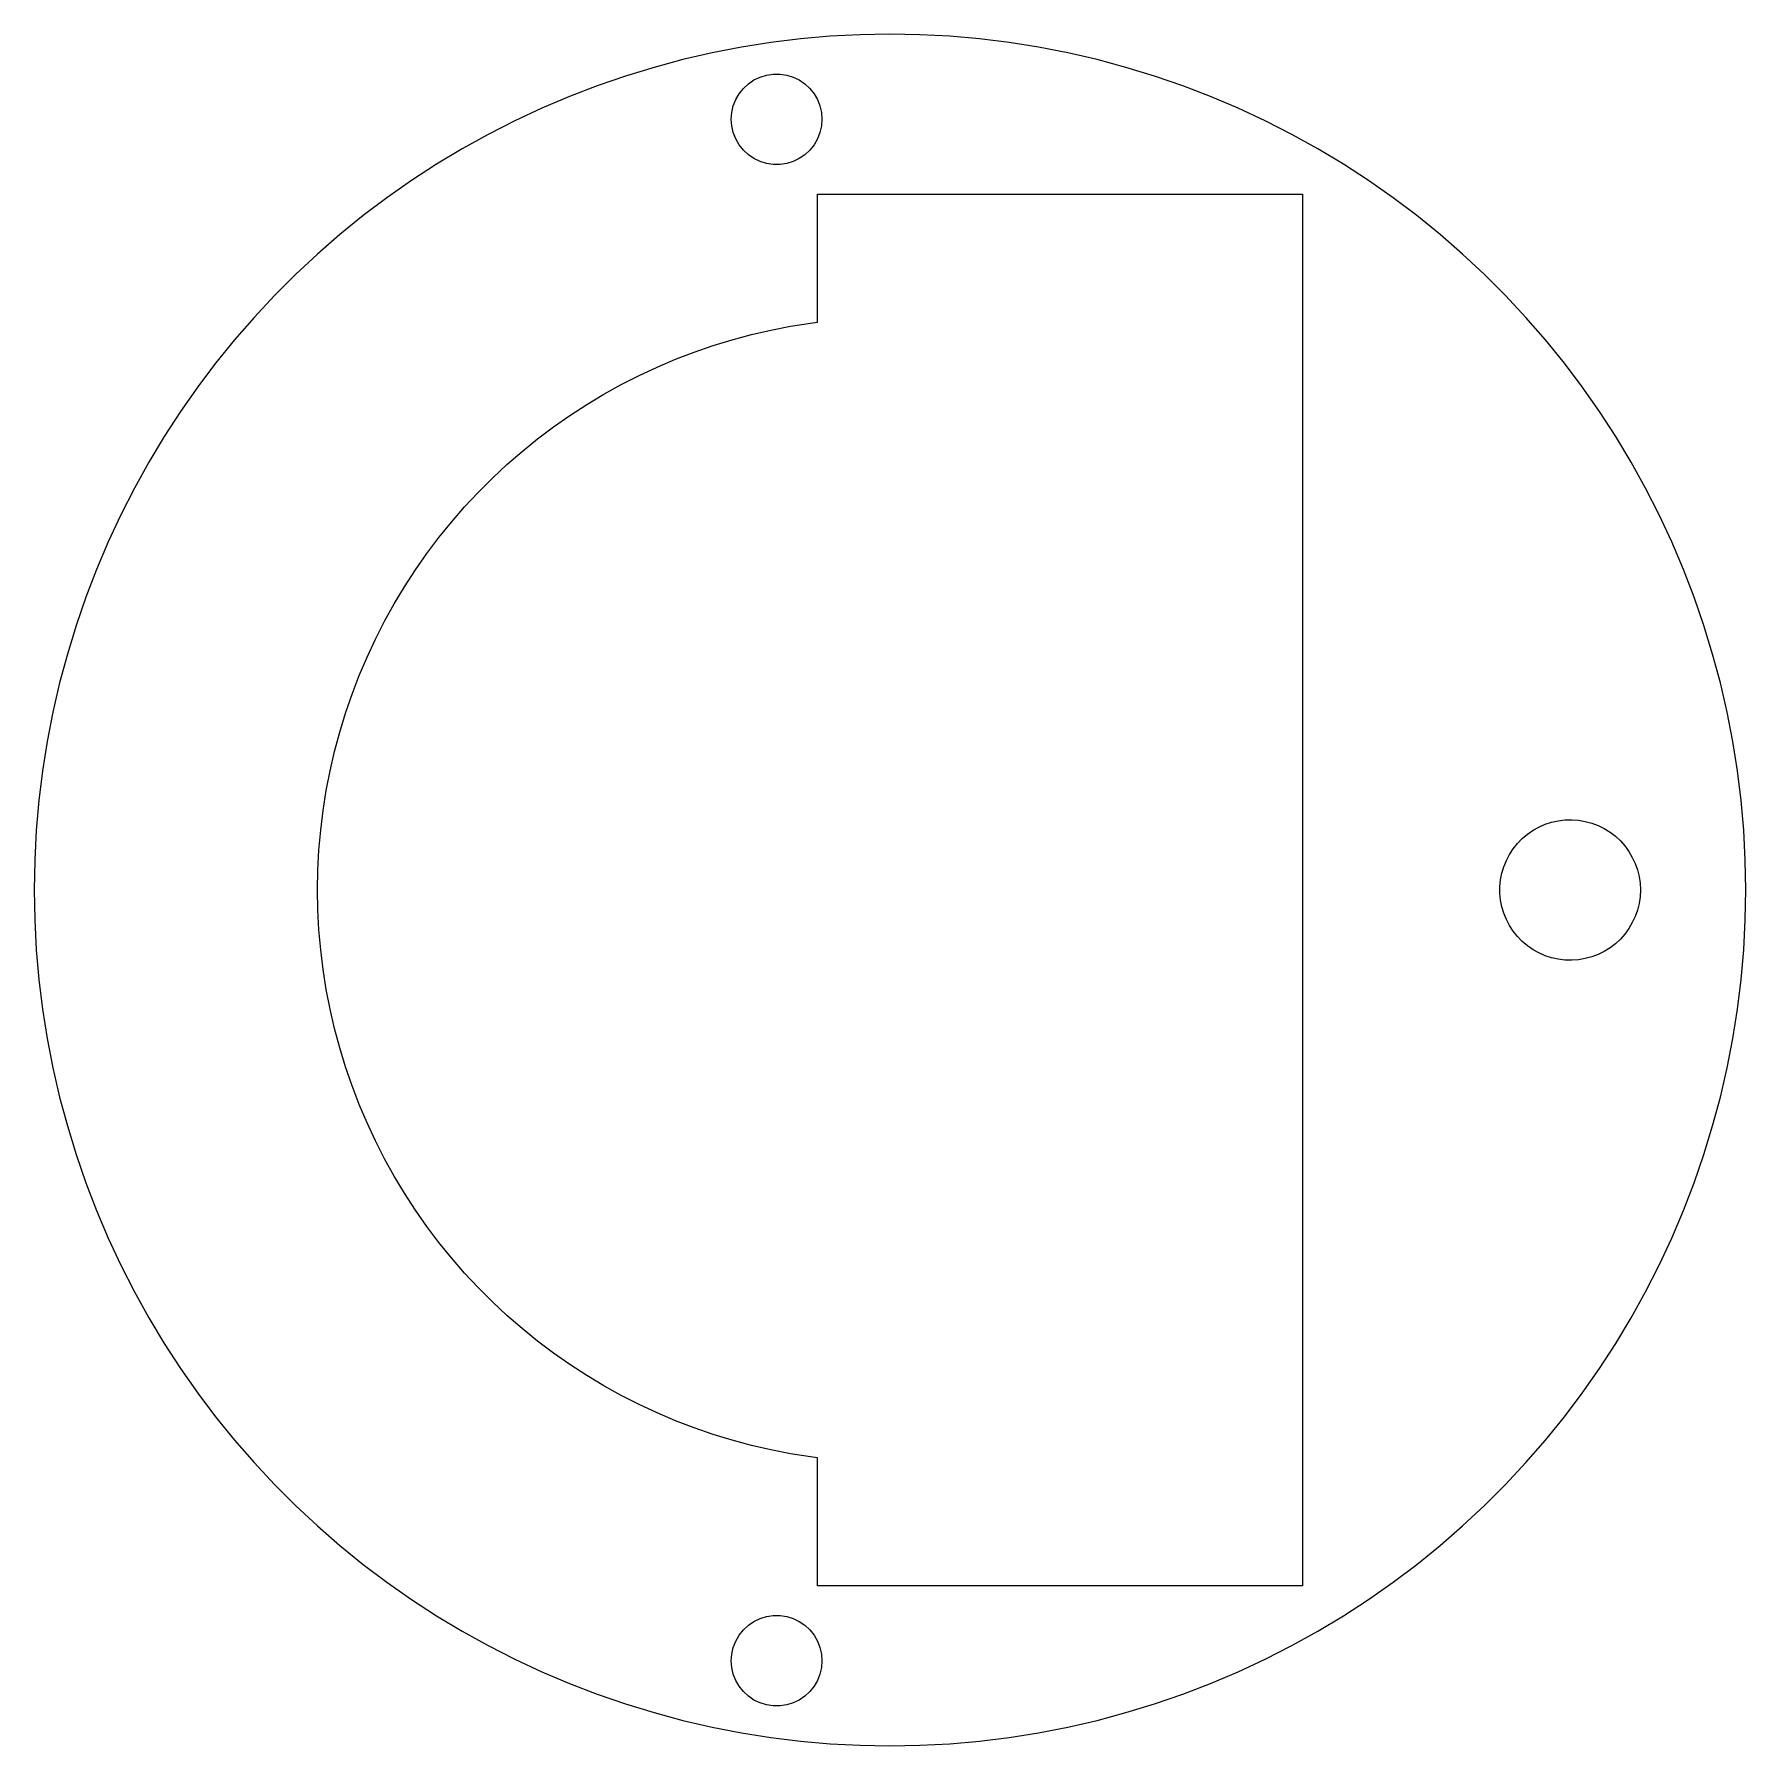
# Model space of a CAD drawing. Header units: metres. Extents: x -37.8 to 37.8, y -37.8 to 37.8.
import ezdxf

# ---------------------------------------------------------------- set-up
doc = ezdxf.new("R2010")
doc.units = ezdxf.units.M

msp = doc.modelspace()

# ---------------------------------------------------------------- linework, layer by layer
for p, q in [((0, 37.75), (-1.31744, 37.727)), ((1.31744, 37.727), (0, 37.75)), ((-6.55521, 37.1765), (-7.84866, 36.9251)), ((-5.25378, 37.3826), (-6.55521, 37.1765)), ((-3.94594, 37.5432), (-5.25378, 37.3826)), ((-2.6333, 37.658), (-3.94594, 37.5432)), ((-1.31744, 37.727), (-2.6333, 37.658)), ((2.6333, 37.658), (1.31744, 37.727)), ((3.94594, 37.5432), (2.6333, 37.658)), ((5.25378, 37.3826), (3.94594, 37.5432)), ((6.55521, 37.1765), (5.25378, 37.3826)), ((7.84866, 36.9251), (6.55521, 37.1765)), ((-10.4053, 36.2876), (-11.6654, 35.9024)), ((-9.13254, 36.6287), (-10.4053, 36.2876)), ((-7.84866, 36.9251), (-9.13254, 36.6287)), ((9.13254, 36.6287), (7.84866, 36.9251)), ((10.4053, 36.2876), (9.13254, 36.6287)), ((11.6654, 35.9024), (10.4053, 36.2876)), ((-11.6654, 35.9024), (-12.9113, 35.4734)), ((-6.46609, 35.3603), (-6.24698, 35.5637)), ((-6.24698, 35.5637), (-6, 35.732)), ((-6, 35.732), (-5.73067, 35.8617)), ((-5.73067, 35.8617), (-5.44504, 35.9498)), ((-5.44504, 35.9498), (-5.14946, 35.9944)), ((-5.14946, 35.9944), (-4.85052, 35.9944)), ((-4.85052, 35.9944), (-4.55495, 35.9498)), ((-4.55495, 35.9498), (-4.26932, 35.8617)), ((-4.26932, 35.8617), (-4, 35.732)), ((-4, 35.732), (-3.75301, 35.5637)), ((-3.75301, 35.5637), (-3.53389, 35.3603)), ((12.9113, 35.4734), (11.6654, 35.9024)), ((-14.1414, 35.0012), (-15.3543, 34.4863)), ((-12.9113, 35.4734), (-14.1414, 35.0012)), ((-6.91113, 34.5895), (-6.80193, 34.8678)), ((-6.80193, 34.8678), (-6.65247, 35.1266)), ((-6.65247, 35.1266), (-6.46609, 35.3603)), ((-3.53389, 35.3603), (-3.34752, 35.1266)), ((-3.34752, 35.1266), (-3.19806, 34.8678)), ((-3.19806, 34.8678), (-3.08885, 34.5895)), ((14.1414, 35.0012), (12.9113, 35.4734)), ((15.3543, 34.4863), (14.1414, 35.0012)), ((-15.3543, 34.4863), (-16.5485, 33.9295)), ((-7, 34), (-6.97766, 34.2981)), ((-6.97766, 33.7019), (-7, 34)), ((-6.97766, 34.2981), (-6.91113, 34.5895)), ((-3.08885, 34.5895), (-3.02232, 34.2981)), ((-3.02232, 34.2981), (-3, 34)), ((-3, 34), (-3.02232, 33.7019)), ((16.5485, 33.9295), (15.3543, 34.4863)), ((-17.7225, 33.3313), (-18.875, 32.6925)), ((-16.5485, 33.9295), (-17.7225, 33.3313)), ((-6.91113, 33.4105), (-6.97766, 33.7019)), ((-6.80193, 33.1322), (-6.91113, 33.4105)), ((-3.08885, 33.4105), (-3.19806, 33.1322)), ((-3.02232, 33.7019), (-3.08885, 33.4105)), ((17.7225, 33.3313), (16.5485, 33.9295)), ((18.875, 32.6925), (17.7225, 33.3313)), ((-18.875, 32.6925), (-20.0044, 32.0138)), ((-6.65247, 32.8734), (-6.80193, 33.1322)), ((-6.46609, 32.6396), (-6.65247, 32.8734)), ((-6.24698, 32.4363), (-6.46609, 32.6396)), ((-3.53389, 32.6396), (-3.75301, 32.4363)), ((-3.34752, 32.8734), (-3.53389, 32.6396)), ((-3.19806, 33.1322), (-3.34752, 32.8734)), ((20.0044, 32.0138), (18.875, 32.6925)), ((-20.0044, 32.0138), (-21.1095, 31.2962)), ((-6, 32.2679), (-6.24698, 32.4363)), ((-5.73067, 32.1382), (-6, 32.2679)), ((-5.44504, 32.0501), (-5.73067, 32.1382)), ((-5.14946, 32.0056), (-5.44504, 32.0501)), ((-4.85052, 32.0056), (-5.14946, 32.0056)), ((-4.55495, 32.0501), (-4.85052, 32.0056)), ((-4.26932, 32.1382), (-4.55495, 32.0501)), ((-4, 32.2679), (-4.26932, 32.1382)), ((-3.75301, 32.4363), (-4, 32.2679)), ((21.1095, 31.2962), (20.0044, 32.0138)), ((-21.1095, 31.2962), (-22.1889, 30.5404)), ((22.1889, 30.5404), (21.1095, 31.2962)), ((-22.1889, 30.5404), (-23.2412, 29.7474)), ((-3.2, 25.0428), (-3.2, 30.7)), ((-3.2, 30.7), (18.2, 30.7)), ((18.2, 30.7), (18.2, -30.7)), ((23.2412, 29.7474), (22.1889, 30.5404)), ((-23.2412, 29.7474), (-24.2652, 28.9182)), ((24.2652, 28.9182), (23.2412, 29.7474)), ((-24.2652, 28.9182), (-25.2597, 28.0537)), ((25.2597, 28.0537), (24.2652, 28.9182)), ((-25.2597, 28.0537), (-26.2233, 27.1551)), ((26.2233, 27.1551), (25.2597, 28.0537)), ((-26.2233, 27.1551), (-27.1551, 26.2233)), ((27.1551, 26.2233), (26.2233, 27.1551)), ((-27.1551, 26.2233), (-28.0537, 25.2597)), ((28.0537, 25.2597), (27.1551, 26.2233)), ((-28.0537, 25.2597), (-28.9182, 24.2652)), ((-4.38461, 24.8664), (-3.51411, 25.0043)), ((-3.51411, 25.0043), (-3.2, 25.0428)), ((28.9182, 24.2652), (28.0537, 25.2597)), ((-28.9182, 24.2652), (-29.7474, 23.2412)), ((-7.80267, 24.0142), (-6.95984, 24.2719)), ((-6.95984, 24.2719), (-6.10852, 24.5)), ((-6.10852, 24.5), (-5.24976, 24.6982)), ((-5.24976, 24.6982), (-4.38461, 24.8664)), ((29.7474, 23.2412), (28.9182, 24.2652)), ((-10.2701, 23.067), (-9.4588, 23.4114)), ((-9.4588, 23.4114), (-8.636, 23.7272)), ((-8.636, 23.7272), (-7.80267, 24.0142)), ((-29.7474, 23.2412), (-30.5404, 22.1889)), ((-11.8542, 22.2944), (-11.0689, 22.6945)), ((-11.0689, 22.6945), (-10.2701, 23.067)), ((30.5404, 22.1889), (29.7474, 23.2412)), ((-30.5404, 22.1889), (-31.2962, 21.1095)), ((-12.625, 21.8671), (-11.8542, 22.2944)), ((31.2962, 21.1095), (30.5404, 22.1889)), ((-14.1196, 20.9332), (-13.3804, 21.4132)), ((-13.3804, 21.4132), (-12.625, 21.8671)), ((-31.2962, 21.1095), (-32.0138, 20.0044)), ((-15.5454, 19.8973), (-14.8416, 20.4277)), ((-14.8416, 20.4277), (-14.1196, 20.9332)), ((32.0138, 20.0044), (31.2962, 21.1095)), ((-32.0138, 20.0044), (-32.6925, 18.875)), ((-16.2304, 19.3426), (-15.5454, 19.8973)), ((32.6925, 18.875), (32.0138, 20.0044)), ((-32.6925, 18.875), (-33.3313, 17.7225)), ((-16.8955, 18.7644), (-16.2304, 19.3426)), ((33.3313, 17.7225), (32.6925, 18.875)), ((-18.1633, 17.5401), (-17.5401, 18.1633)), ((-17.5401, 18.1633), (-16.8955, 18.7644)), ((-33.3313, 17.7225), (-33.9295, 16.5485)), ((-18.7644, 16.8955), (-18.1633, 17.5401)), ((33.9295, 16.5485), (33.3313, 17.7225)), ((-19.3426, 16.2304), (-18.7644, 16.8955)), ((-33.9295, 16.5485), (-34.4863, 15.3543)), ((-19.8973, 15.5454), (-19.3426, 16.2304)), ((34.4863, 15.3543), (33.9295, 16.5485)), ((-34.4863, 15.3543), (-35.0012, 14.1414)), ((-20.4277, 14.8416), (-19.8973, 15.5454)), ((35.0012, 14.1414), (34.4863, 15.3543)), ((-20.9332, 14.1196), (-20.4277, 14.8416)), ((-35.0012, 14.1414), (-35.4734, 12.9113)), ((-21.4132, 13.3804), (-20.9332, 14.1196)), ((35.4734, 12.9113), (35.0012, 14.1414)), ((-35.4734, 12.9113), (-35.9024, 11.6654)), ((-21.8671, 12.625), (-21.4132, 13.3804)), ((35.9024, 11.6654), (35.4734, 12.9113)), ((-22.2944, 11.8542), (-21.8671, 12.625)), ((-35.9024, 11.6654), (-36.2876, 10.4053)), ((-22.6945, 11.0689), (-22.2944, 11.8542)), ((36.2876, 10.4053), (35.9024, 11.6654)), ((-23.067, 10.2701), (-22.6945, 11.0689)), ((-36.2876, 10.4053), (-36.6287, 9.13254)), ((-23.4114, 9.4588), (-23.067, 10.2701)), ((36.6287, 9.13254), (36.2876, 10.4053)), ((-36.6287, 9.13254), (-36.9251, 7.84866)), ((-23.7272, 8.636), (-23.4114, 9.4588)), ((36.9251, 7.84866), (36.6287, 9.13254)), ((-24.0142, 7.80267), (-23.7272, 8.636)), ((-36.9251, 7.84866), (-37.1765, 6.55521)), ((-24.2719, 6.95984), (-24.0142, 7.80267)), ((37.1765, 6.55521), (36.9251, 7.84866)), ((-24.5, 6.10852), (-24.2719, 6.95984)), ((-37.1765, 6.55521), (-37.3826, 5.25378)), ((-24.6982, 5.24976), (-24.5, 6.10852)), ((37.3826, 5.25378), (37.1765, 6.55521)), ((-37.3826, 5.25378), (-37.5432, 3.94594)), ((-24.8664, 4.38461), (-24.6982, 5.24976)), ((37.5432, 3.94594), (37.3826, 5.25378)), ((-37.5432, 3.94594), (-37.658, 2.6333)), ((-25.0043, 3.51411), (-24.8664, 4.38461)), ((37.658, 2.6333), (37.5432, 3.94594)), ((-25.1117, 2.63934), (-25.0043, 3.51411)), ((29.1856, 2.9911), (29.4781, 3.05574)), ((29.4781, 3.05574), (29.7755, 3.09184)), ((29.7755, 3.09184), (30.0749, 3.09909)), ((30.0749, 3.09909), (30.3737, 3.07739)), ((30.3737, 3.07739), (30.6689, 3.02696)), ((30.6689, 3.02696), (30.9579, 2.94827)), ((-37.658, 2.6333), (-37.727, 1.31744)), ((-25.1885, 1.76134), (-25.1117, 2.63934)), ((27.6796, 2.05568), (27.8888, 2.27002)), ((27.8888, 2.27002), (28.1178, 2.46318)), ((28.1178, 2.46318), (28.3643, 2.63335)), ((28.3643, 2.63335), (28.6261, 2.77892)), ((28.6261, 2.77892), (28.9007, 2.89854)), ((28.9007, 2.89854), (29.1856, 2.9911)), ((30.9579, 2.94827), (31.238, 2.84204)), ((31.238, 2.84204), (31.5065, 2.70929)), ((31.5065, 2.70929), (31.761, 2.55124)), ((31.761, 2.55124), (31.999, 2.36937)), ((31.999, 2.36937), (32.2184, 2.16537)), ((37.727, 1.31744), (37.658, 2.6333)), ((-25.2346, 0.88121), (-25.1885, 1.76134)), ((27.1887, 1.30634), (27.3279, 1.57156)), ((27.3279, 1.57156), (27.492, 1.82213)), ((27.492, 1.82213), (27.6796, 2.05568)), ((32.2184, 2.16537), (32.417, 1.94116)), ((32.417, 1.94116), (32.593, 1.69884)), ((32.593, 1.69884), (32.7449, 1.44063)), ((-37.727, 1.31744), (-37.75, 0)), ((-25.25, 0), (-25.2346, 0.88121)), ((26.9901, 0.74187), (27.0757, 1.0289)), ((27.0757, 1.0289), (27.1887, 1.30634)), ((32.7449, 1.44063), (32.8711, 1.16899)), ((32.8711, 1.16899), (32.9706, 0.88643)), ((32.9706, 0.88643), (33.0422, 0.59558)), ((37.75, 0), (37.727, 1.31744)), ((-37.75, 0), (-37.727, -1.31744)), ((-25.2346, -0.88121), (-25.25, 0)), ((26.9036, 0.14977), (26.9325, 0.44791)), ((26.9036, -0.14977), (26.9036, 0.14977)), ((26.9325, 0.44791), (26.9901, 0.74187)), ((33.0422, 0.59558), (33.0855, 0.29918)), ((33.0855, 0.29918), (33.1, 0)), ((33.1, 0), (33.0855, -0.29918)), ((37.727, -1.31744), (37.75, 0)), ((26.9325, -0.44791), (26.9036, -0.14977)), ((26.9901, -0.74187), (26.9325, -0.44791)), ((27.0757, -1.0289), (26.9901, -0.74187)), ((33.0422, -0.59558), (32.9706, -0.88643)), ((33.0855, -0.29918), (33.0422, -0.59558)), ((-37.727, -1.31744), (-37.658, -2.6333)), ((-25.1885, -1.76134), (-25.2346, -0.88121)), ((27.1887, -1.30634), (27.0757, -1.0289)), ((27.3279, -1.57156), (27.1887, -1.30634)), ((32.7449, -1.44063), (32.593, -1.69884)), ((32.8711, -1.16899), (32.7449, -1.44063)), ((32.9706, -0.88643), (32.8711, -1.16899)), ((37.658, -2.6333), (37.727, -1.31744)), ((-25.1117, -2.63934), (-25.1885, -1.76134)), ((27.492, -1.82213), (27.3279, -1.57156)), ((27.6796, -2.05568), (27.492, -1.82213)), ((27.8888, -2.27002), (27.6796, -2.05568)), ((32.2184, -2.16537), (31.999, -2.36937)), ((32.417, -1.94116), (32.2184, -2.16537)), ((32.593, -1.69884), (32.417, -1.94116)), ((-37.658, -2.6333), (-37.5432, -3.94594)), ((-25.0043, -3.51411), (-25.1117, -2.63934)), ((28.1178, -2.46318), (27.8888, -2.27002)), ((28.3643, -2.63335), (28.1178, -2.46318)), ((28.6261, -2.77892), (28.3643, -2.63335)), ((28.9007, -2.89854), (28.6261, -2.77892)), ((29.1856, -2.9911), (28.9007, -2.89854)), ((29.4781, -3.05574), (29.1856, -2.9911)), ((30.9579, -2.94827), (30.6689, -3.02696)), ((31.238, -2.84204), (30.9579, -2.94827)), ((31.5065, -2.70929), (31.238, -2.84204)), ((31.761, -2.55124), (31.5065, -2.70929)), ((31.999, -2.36937), (31.761, -2.55124)), ((37.5432, -3.94594), (37.658, -2.6333)), ((-24.8664, -4.38461), (-25.0043, -3.51411)), ((29.7755, -3.09184), (29.4781, -3.05574)), ((30.0749, -3.09909), (29.7755, -3.09184)), ((30.3737, -3.07739), (30.0749, -3.09909)), ((30.6689, -3.02696), (30.3737, -3.07739)), ((-37.5432, -3.94594), (-37.3826, -5.25378)), ((-24.6982, -5.24976), (-24.8664, -4.38461)), ((37.3826, -5.25378), (37.5432, -3.94594)), ((-37.3826, -5.25378), (-37.1765, -6.55521)), ((-24.5, -6.10852), (-24.6982, -5.24976)), ((37.1765, -6.55521), (37.3826, -5.25378)), ((-37.1765, -6.55521), (-36.9251, -7.84866)), ((-24.2719, -6.95984), (-24.5, -6.10852)), ((36.9251, -7.84866), (37.1765, -6.55521)), ((-24.0142, -7.80267), (-24.2719, -6.95984)), ((-36.9251, -7.84866), (-36.6287, -9.13254)), ((-23.7272, -8.636), (-24.0142, -7.80267)), ((36.6287, -9.13254), (36.9251, -7.84866)), ((-23.4114, -9.4588), (-23.7272, -8.636)), ((-36.6287, -9.13254), (-36.2876, -10.4053)), ((-23.067, -10.2701), (-23.4114, -9.4588)), ((36.2876, -10.4053), (36.6287, -9.13254)), ((-36.2876, -10.4053), (-35.9024, -11.6654)), ((-22.6945, -11.0689), (-23.067, -10.2701)), ((35.9024, -11.6654), (36.2876, -10.4053)), ((-22.2944, -11.8542), (-22.6945, -11.0689)), ((-35.9024, -11.6654), (-35.4734, -12.9113)), ((-21.8671, -12.625), (-22.2944, -11.8542)), ((35.4734, -12.9113), (35.9024, -11.6654)), ((-21.4132, -13.3804), (-21.8671, -12.625)), ((-35.4734, -12.9113), (-35.0012, -14.1414)), ((-20.9332, -14.1196), (-21.4132, -13.3804)), ((35.0012, -14.1414), (35.4734, -12.9113)), ((-35.0012, -14.1414), (-34.4863, -15.3543)), ((-20.4277, -14.8416), (-20.9332, -14.1196)), ((34.4863, -15.3543), (35.0012, -14.1414)), ((-19.8973, -15.5454), (-20.4277, -14.8416)), ((-34.4863, -15.3543), (-33.9295, -16.5485)), ((-19.3426, -16.2304), (-19.8973, -15.5454)), ((33.9295, -16.5485), (34.4863, -15.3543)), ((-33.9295, -16.5485), (-33.3313, -17.7225)), ((-18.7644, -16.8955), (-19.3426, -16.2304)), ((33.3313, -17.7225), (33.9295, -16.5485)), ((-18.1633, -17.5401), (-18.7644, -16.8955)), ((-33.3313, -17.7225), (-32.6925, -18.875)), ((-17.5401, -18.1633), (-18.1633, -17.5401)), ((32.6925, -18.875), (33.3313, -17.7225)), ((-32.6925, -18.875), (-32.0138, -20.0044)), ((-16.8955, -18.7644), (-17.5401, -18.1633)), ((-16.2304, -19.3426), (-16.8955, -18.7644)), ((32.0138, -20.0044), (32.6925, -18.875)), ((-15.5454, -19.8973), (-16.2304, -19.3426)), ((-32.0138, -20.0044), (-31.2962, -21.1095)), ((-14.8416, -20.4277), (-15.5454, -19.8973)), ((31.2962, -21.1095), (32.0138, -20.0044)), ((-31.2962, -21.1095), (-30.5404, -22.1889)), ((-14.1196, -20.9332), (-14.8416, -20.4277)), ((-13.3804, -21.4132), (-14.1196, -20.9332)), ((30.5404, -22.1889), (31.2962, -21.1095)), ((-12.625, -21.8671), (-13.3804, -21.4132)), ((-11.8542, -22.2944), (-12.625, -21.8671)), ((-30.5404, -22.1889), (-29.7474, -23.2412)), ((-11.0689, -22.6945), (-11.8542, -22.2944)), ((29.7474, -23.2412), (30.5404, -22.1889)), ((-29.7474, -23.2412), (-28.9182, -24.2652)), ((-10.2701, -23.067), (-11.0689, -22.6945)), ((-9.4588, -23.4114), (-10.2701, -23.067)), ((28.9182, -24.2652), (29.7474, -23.2412)), ((-8.636, -23.7272), (-9.4588, -23.4114)), ((-7.80267, -24.0142), (-8.636, -23.7272)), ((-6.95984, -24.2719), (-7.80267, -24.0142)), ((-28.9182, -24.2652), (-28.0537, -25.2597)), ((-6.10852, -24.5), (-6.95984, -24.2719)), ((-5.24976, -24.6982), (-6.10852, -24.5)), ((-4.38461, -24.8664), (-5.24976, -24.6982)), ((-3.51411, -25.0043), (-4.38461, -24.8664)), ((28.0537, -25.2597), (28.9182, -24.2652)), ((-28.0537, -25.2597), (-27.1551, -26.2233)), ((-3.2, -25.0428), (-3.51411, -25.0043)), ((-3.2, -30.7), (-3.2, -25.0428)), ((27.1551, -26.2233), (28.0537, -25.2597)), ((-27.1551, -26.2233), (-26.2233, -27.1551)), ((26.2233, -27.1551), (27.1551, -26.2233)), ((-26.2233, -27.1551), (-25.2597, -28.0537)), ((25.2597, -28.0537), (26.2233, -27.1551)), ((-25.2597, -28.0537), (-24.2652, -28.9182)), ((24.2652, -28.9182), (25.2597, -28.0537)), ((-24.2652, -28.9182), (-23.2412, -29.7474)), ((23.2412, -29.7474), (24.2652, -28.9182)), ((-23.2412, -29.7474), (-22.1889, -30.5404)), ((22.1889, -30.5404), (23.2412, -29.7474)), ((-22.1889, -30.5404), (-21.1095, -31.2962)), ((18.2, -30.7), (-3.2, -30.7)), ((21.1095, -31.2962), (22.1889, -30.5404)), ((-21.1095, -31.2962), (-20.0044, -32.0138)), ((20.0044, -32.0138), (21.1095, -31.2962)), ((-20.0044, -32.0138), (-18.875, -32.6925)), ((-6.46609, -32.6396), (-6.24698, -32.4363)), ((-6.24698, -32.4363), (-6, -32.2679)), ((-6, -32.2679), (-5.73067, -32.1382)), ((-5.73067, -32.1382), (-5.44504, -32.0501)), ((-5.44504, -32.0501), (-5.14946, -32.0056)), ((-5.14946, -32.0056), (-4.85052, -32.0056)), ((-4.85052, -32.0056), (-4.55495, -32.0501)), ((-4.55495, -32.0501), (-4.26932, -32.1382)), ((-4.26932, -32.1382), (-4, -32.2679)), ((-4, -32.2679), (-3.75301, -32.4363)), ((-3.75301, -32.4363), (-3.53389, -32.6396)), ((18.875, -32.6925), (20.0044, -32.0138)), ((-18.875, -32.6925), (-17.7225, -33.3313)), ((-6.91113, -33.4105), (-6.80193, -33.1322)), ((-6.80193, -33.1322), (-6.65247, -32.8734)), ((-6.65247, -32.8734), (-6.46609, -32.6396)), ((-3.53389, -32.6396), (-3.34752, -32.8734)), ((-3.34752, -32.8734), (-3.19806, -33.1322)), ((-3.19806, -33.1322), (-3.08885, -33.4105)), ((17.7225, -33.3313), (18.875, -32.6925)), ((-17.7225, -33.3313), (-16.5485, -33.9295)), ((-16.5485, -33.9295), (-15.3543, -34.4863)), ((-7, -34), (-6.97766, -33.7019)), ((-6.97766, -33.7019), (-6.91113, -33.4105)), ((-3.08885, -33.4105), (-3.02232, -33.7019)), ((-3.02232, -33.7019), (-3, -34)), ((15.3543, -34.4863), (16.5485, -33.9295)), ((16.5485, -33.9295), (17.7225, -33.3313)), ((-15.3543, -34.4863), (-14.1414, -35.0012)), ((-6.97766, -34.2981), (-7, -34)), ((-6.91113, -34.5895), (-6.97766, -34.2981)), ((-6.80193, -34.8678), (-6.91113, -34.5895)), ((-3.08885, -34.5895), (-3.19806, -34.8678)), ((-3.02232, -34.2981), (-3.08885, -34.5895)), ((-3, -34), (-3.02232, -34.2981)), ((14.1414, -35.0012), (15.3543, -34.4863)), ((-14.1414, -35.0012), (-12.9113, -35.4734)), ((-12.9113, -35.4734), (-11.6654, -35.9024)), ((-6.65247, -35.1266), (-6.80193, -34.8678)), ((-6.46609, -35.3603), (-6.65247, -35.1266)), ((-6.24698, -35.5637), (-6.46609, -35.3603)), ((-3.53389, -35.3603), (-3.75301, -35.5637)), ((-3.34752, -35.1266), (-3.53389, -35.3603)), ((-3.19806, -34.8678), (-3.34752, -35.1266)), ((11.6654, -35.9024), (12.9113, -35.4734)), ((12.9113, -35.4734), (14.1414, -35.0012)), ((-11.6654, -35.9024), (-10.4053, -36.2876)), ((-6, -35.732), (-6.24698, -35.5637)), ((-5.73067, -35.8617), (-6, -35.732)), ((-5.44504, -35.9498), (-5.73067, -35.8617)), ((-5.14946, -35.9944), (-5.44504, -35.9498)), ((-4.85052, -35.9944), (-5.14946, -35.9944)), ((-4.55495, -35.9498), (-4.85052, -35.9944)), ((-4.26932, -35.8617), (-4.55495, -35.9498)), ((-4, -35.732), (-4.26932, -35.8617)), ((-3.75301, -35.5637), (-4, -35.732)), ((10.4053, -36.2876), (11.6654, -35.9024)), ((-10.4053, -36.2876), (-9.13254, -36.6287)), ((-9.13254, -36.6287), (-7.84866, -36.9251)), ((-7.84866, -36.9251), (-6.55521, -37.1765)), ((6.55521, -37.1765), (7.84866, -36.9251)), ((7.84866, -36.9251), (9.13254, -36.6287)), ((9.13254, -36.6287), (10.4053, -36.2876)), ((-6.55521, -37.1765), (-5.25378, -37.3826)), ((-5.25378, -37.3826), (-3.94594, -37.5432)), ((-3.94594, -37.5432), (-2.6333, -37.658)), ((-2.6333, -37.658), (-1.31744, -37.727)), ((-1.31744, -37.727), (0, -37.75)), ((0, -37.75), (1.31744, -37.727)), ((1.31744, -37.727), (2.6333, -37.658)), ((2.6333, -37.658), (3.94594, -37.5432)), ((3.94594, -37.5432), (5.25378, -37.3826)), ((5.25378, -37.3826), (6.55521, -37.1765))]:
    msp.add_line(p, q)

doc.saveas('drawing.dxf')
